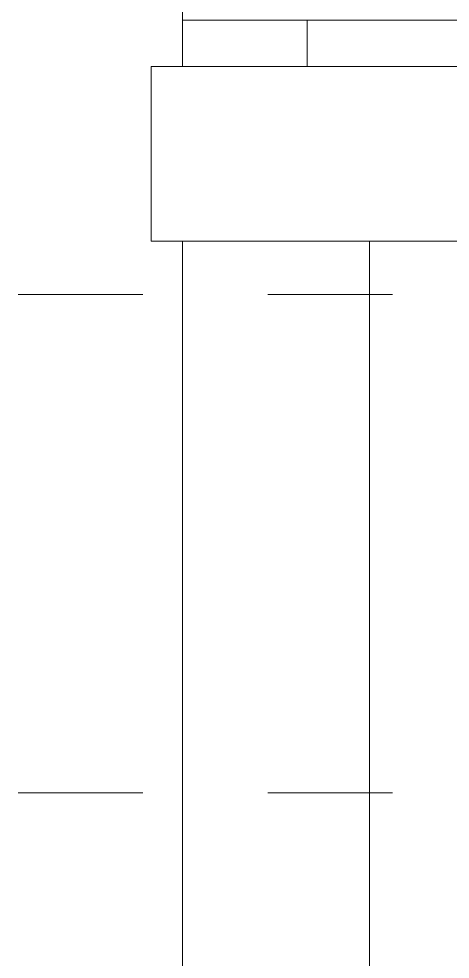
# Model space of a CAD drawing. Header units: metres. Extents: x 10.2 to 20.8, y -0.2 to 6.6.
# Drawn here: x 13.984 to 14.33, y 2.067 to 2.821 of the extents above; entities that cross this region are included whole.
import ezdxf

# ---------------------------------------------------------------- set-up
doc = ezdxf.new("R2010")
doc.units = ezdxf.units.M
doc.linetypes.add('_Pontos', pattern=[0.002, 0, -0.002])
for name, color, linetype, lineweight in [('Níveis', 10, 'Continuous', 9), ('Paredes', 7, 'Continuous', 5), ('Quadro estrutural', 7, 'Continuous', 5)]:
    doc.layers.add(name, color=color, linetype=linetype, lineweight=lineweight)

# ---------------------------------------------------------------- blocks, each defined once
blk = doc.blocks.new('Tram - Tram-V5116-Corte 3')
at = {"layer": 'Quadro estrutural', "color": 250}
for p, q in [((14.09, 2.64278), (14.09, 2.78278)), ((14.39427, 2.78278), (14.09, 2.78278)), ((14.34496, 2.64278), (14.09, 2.64278))]:
    blk.add_line(p, q, dxfattribs=at)

msp = doc.modelspace()

# ---------------------------------------------------------------- linework, layer by layer
at = {"layer": 'Níveis', "color": 9, "linetype": '_Pontos'}
for p, q in [((10.18341, 2.6), (20.71446, 2.6)), ((10.18341, 2.2), (20.71446, 2.2))]:
    msp.add_line(p, q, dxfattribs=at)
at = {"layer": 'Paredes', "color": 250}
for p, q in [((14.115, -0.05), (14.115, 2.64278)), ((14.265, 2.64278), (14.265, 1))]:
    msp.add_line(p, q, dxfattribs=at)
at = {"layer": 'Quadro estrutural', "color": 250}
for p, q in [((14.115, 2.82), (14.115, 2.82717)), ((14.43199, 2.82), (14.115, 2.82)), ((14.115, 2.82), (14.115, 2.78278)), ((14.215, 2.82), (14.215, 2.78278))]:
    msp.add_line(p, q, dxfattribs=at)

# ---------------------------------------------------------------- block references
msp.add_blockref('Tram - Tram-V5116-Corte 3', (0, 0), dxfattribs=at)

doc.saveas('drawing.dxf')
